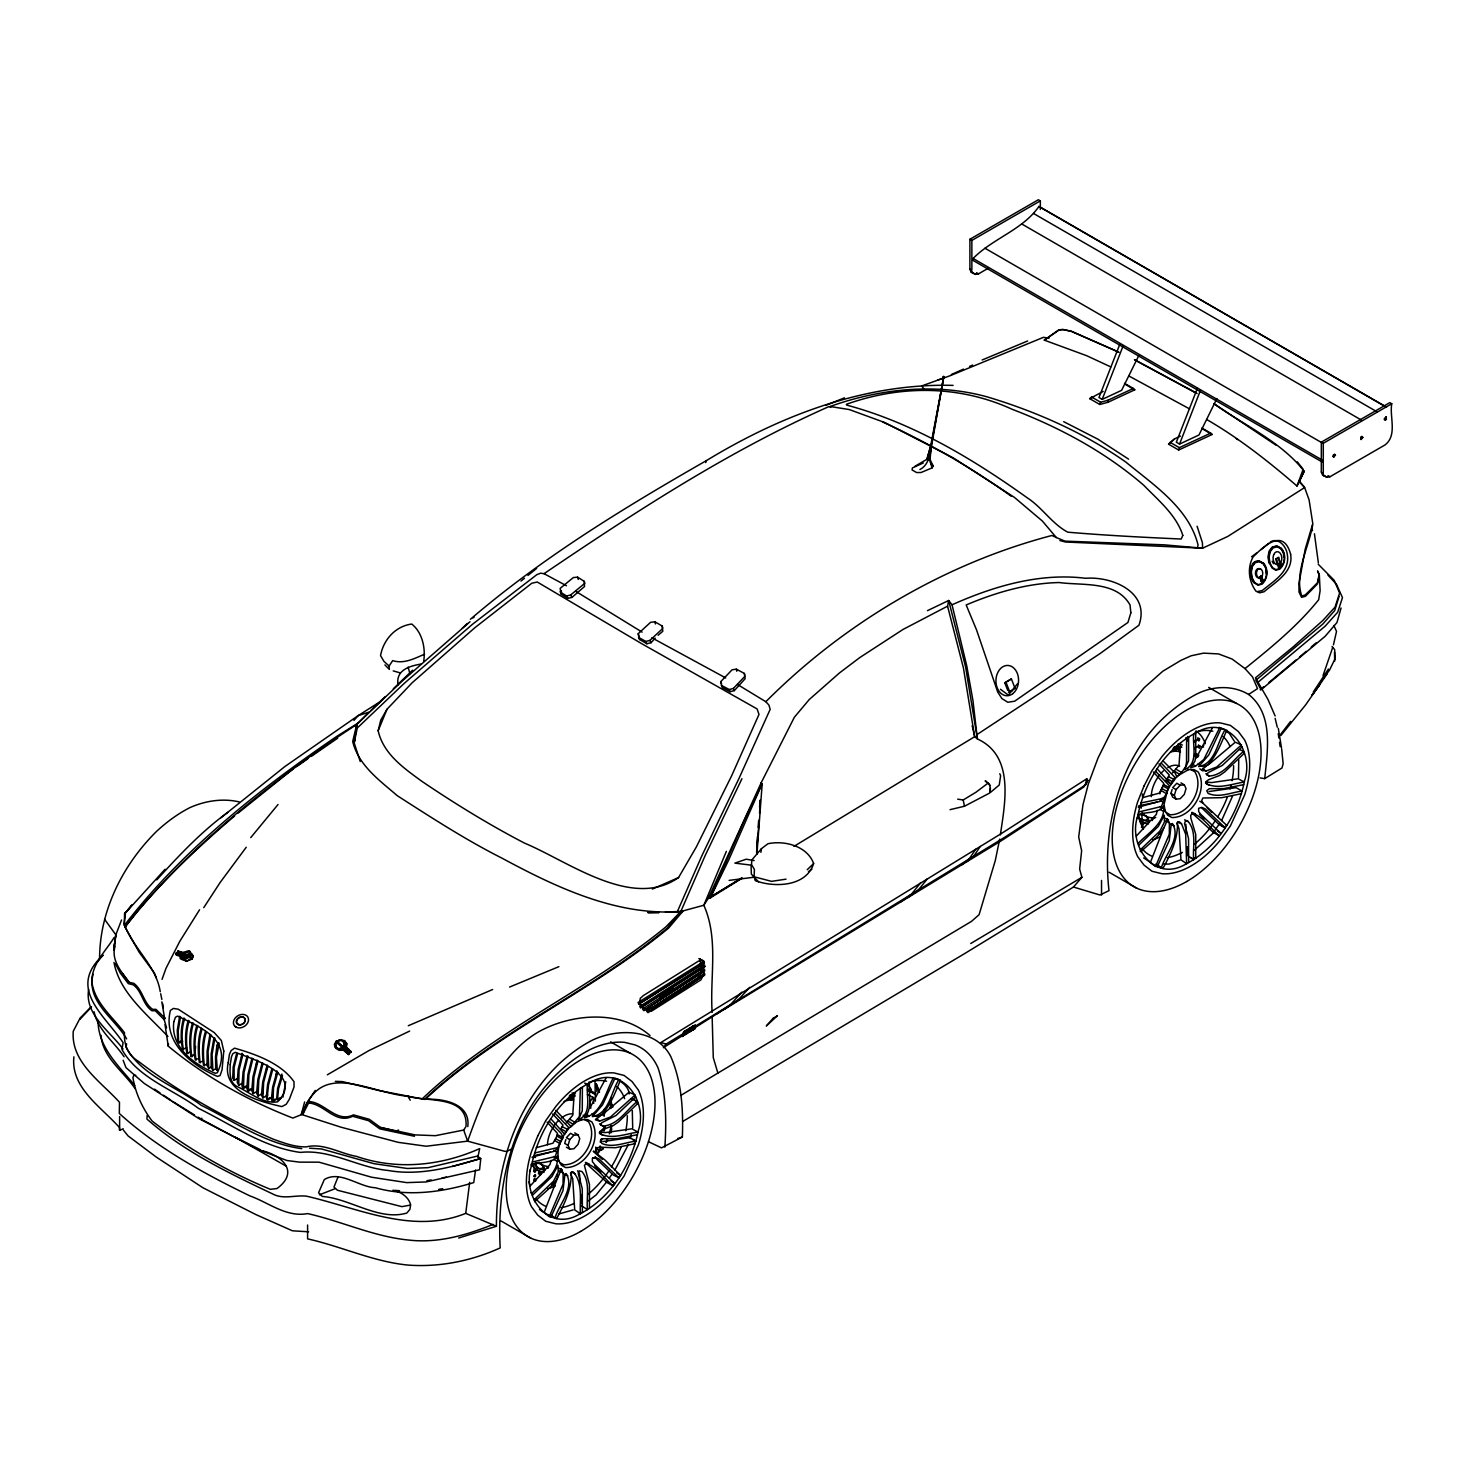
<?xml version="1.0" encoding="UTF-8"?>
<svg xmlns="http://www.w3.org/2000/svg" width="1465" height="1465" viewBox="0 0 1465 1465"><rect width="100%" height="100%" fill="white"/><g stroke="black" fill="none" stroke-linecap="round" stroke-linejoin="round"><path stroke-width="1.5" d="M123.225 1128.764L119.617 1130.339L119.617 1116.495M589.443 1208.478L589.461 1184.544L584.389 1165.334L586.33 1163.485C597.519 1166.909 604.331 1178.886 613.157 1185.881L614.806 1183.555L594.753 1164.675L592.391 1161.635L592.354 1158.357L595.376 1157.423L598.855 1158.852L618.871 1177.787L620.519 1175.461L604.953 1159.987L593.508 1151.234M599.936 1146.198L600.137 1150.519L603.379 1148.523M1142.645 828.696L1141.766 813.954M712.155 1016.673L713.272 1057.638L717.887 1073.076L680.731 1095.472M1193.7 734.13C1192.345 745.465 1198.846 764.144 1184.562 769.583L1188.554 760.866L1188.664 737.023M342.627 1040.864L344.422 1043.703L343.964 1046.523L344.513 1043.19L342.627 1040.864L339.257 1040.26L335.998 1041.67L334.35 1044.417L335.1 1047.219L338.122 1049.032L341.473 1048.629L348.633 1054.544L350.959 1051.614L343.652 1046.175L344.55 1045.699M580.36 1088.239L579.408 1116.678L570.672 1126.915L576.679 1121.86L582.466 1119.498M595.742 1152.863L595.779 1147.095M597.427 1154.951L599.222 1149.732L600.137 1150.519M672.82 989.919L671.721 991.659L672.966 990.926L672.545 989.241M582.392 1087.067L582.264 1110.891L578.29 1119.626C592.556 1114.187 586.073 1095.49 587.41 1084.155L584.627 1083.148M1384.938 406.373L1038.941 206.437C1022.588 230.005 992.794 238.337 973.108 258.481L973.09 260.44L1322.565 462.208M534.615 1152.992L557.579 1147.589L563.109 1137.627L561.351 1133.58L549.283 1121.238M1140.905 802.966L1160.555 798.883L1163.851 797.564L1166.525 793.774L1169.345 785.661L1155.555 771.213M260.587 1149.824L233.082 1136.309L201.767 1119.461L201.785 1118.18M658.133 635.242L662.784 631.287L662.235 626.049L654.873 621.801L650.606 622.295L638.227 633.686L639.582 639.509L646.889 643.739L651.064 642.714L655.203 638.099M671.208 989.461C668.553 989.919 669.761 994.35 671.538 990.358M669.761 991.951L671.757 990.486L670.622 991.549M667.253 993.911L665.256 995.87L665.495 994.515M666.374 995.211L666.941 993.233L667.033 994.772L668.351 993.197M180.909 957.78L180.964 955.455L183.381 952.653L186.073 955.363M561.26 594.241L560.124 588.399L573.346 577.558L577.631 577.173L584.26 581.349L584.517 586.513L571.954 597.409L567.852 598.361L561.26 594.241L561.37 590.761M670.421 988.728L668.241 990.303L668.718 992.94M531.026 1192.73L531.795 1193.371C542.105 1182.841 559.209 1172.934 557.469 1155.94C553.092 1163.704 539.614 1161.69 531.813 1164.602M1138.104 843.364C1148.377 832.816 1165.481 822.909 1163.741 805.915C1159.364 813.679 1145.886 811.665 1138.104 814.577M695.289 1026.837C695.161 1021.38 695.399 1031.616 695.252 1026.654M467.793 1126.567C470.778 1102.944 441.972 1098.164 424.502 1099.354L378.501 1090.436L342.517 1081.61L335.302 1081.353M754.145 876.784L754.402 869.459L751.527 864.533L751.838 859.992L761.415 848.693L767.971 843.73C784.691 840.214 807.288 846.038 813.643 863.544C806.281 886.746 774.655 887.808 755.244 880.648L754.145 876.784L771.579 881.362L786.027 879.146M458.71 1238.017L496.415 1226.26C496.287 1166.946 515.534 1105.672 559.154 1063.901A134.524 77.663 -60 0 1 592.721 1040.004C618.102 1028.119 656.283 1028.522 670.787 1056.54C681.719 1081.646 683.368 1110.159 682.36 1137.005L661.502 1147.864L648.482 1141.711M611.601 1129.826L610.942 1125.376M692.579 1027.24L692.396 1029.529L692.194 1027.606M1141.235 808.167L1141.4 805.018M927.473 610.649L948.661 600.504L952.03 604.789L966.772 665.934L972.943 700.471L977.393 738.946C1014.513 755.903 1005.155 802.307 1000.339 834.904M147.141 1115.469L146.939 1119.059C183.546 1151.398 228.595 1172.989 272.435 1193.828C283.203 1199.817 295.161 1194.817 306.606 1196.191C358.559 1208.131 412.379 1234.849 465.724 1213.368L496.415 1226.26M688.733 1030.096C690.491 1028.137 687.781 1029.584 683.807 1031.69L682.104 1036.524L687.946 1032.202M690.839 1028.54L690.473 1027.569L690.638 1031.268C688.733 1033.851 689.978 1028.082 689.429 1032.001L690.784 1030.463M759.163 819.961L756.581 852.593M759.548 813.35L760.298 800.146M761.049 786.925L761.306 782.511L794.378 717.227L809.229 699.556L839.463 672.948L859.717 657.62L903.081 629.419L947.562 606.18L948.661 600.504L965.618 667.069L977.393 738.946L974.665 736.694L972.174 725.596M99.583 958.147C99.803 910.333 122.95 864.643 156.499 831.424A134.524 77.663 -60 0 1 190.065 807.545C205.393 800.751 222.698 798.114 239.161 801.886M574.243 1092.835L572.723 1115.286L566.186 1122.959M1180.534 742.792L1179.014 765.243L1172.458 772.934M756.709 847.539L757.497 836.332M758.138 827.359L758.614 820.638M759.566 807.178L760.042 800.458M760.994 786.998L761.306 782.511L708.273 898.393L703.823 905.26L680.804 911.505L665.44 911.962M1312.695 524.909C1308.739 547.471 1293.943 573.621 1301.817 596.108L1305.352 594.863L1317.438 582.74L1319.159 574.188L1317.566 570.746M595.376 1101.131L595.01 1081.61M1187.328 740.924L1187.657 736.474M1238.493 777.714L1238.731 759.676M596.511 1154.182L596.933 1148.487M756.911 854.205L762.203 783.647L744.788 819.21L710.342 897.862L708.273 898.393L741.4 878.231L708.273 898.393M281.353 1098.091L278.149 1099.94L277.618 1098.549L278.533 1088.825L282.544 1075.731M999.771 773.74L1000.632 775.754L999.24 785.002L990.56 792.327M88.632 989.479C84.457 1014.513 109.985 1031.342 123.06 1049.013M195.614 1046.45L194.698 1055.093L190.999 1056.357C189.278 1045.589 189.113 1033.228 192.611 1022.79M919.892 469.551C928.132 465.284 929.799 456 930.806 447.631L943.808 376.505L930.403 447.411L926.777 459.351L914.673 466.456M336.639 1041.597L335.741 1041.816L346.82 1049.16L345.429 1047.328M345.172 1048.665L336.694 1041.011M93.082 974.262C85.922 1001.511 115.002 1018.706 126.631 1038.868M113.995 962.395C119.416 992.702 147.489 1014.586 167.926 1036.524M629.126 1093.952C629.053 1088.44 624.035 1083.496 619.53 1080.785M423.66 661.557C425.747 648.482 422.506 632.624 411.757 624.035C395.44 626.178 383.354 639.766 380.552 655.606L383.958 661.393L389.104 666.026L389.342 669.395L384.929 664.927M469.679 1182.347L465.724 1213.368M302.944 1114.059L309.39 1101.534C325.193 1102.834 336.456 1123.161 353.45 1114.865L369.327 1119.315L380.497 1127.446L415.089 1134.899L435.416 1135.686L463.691 1130.046L465.998 1126.475C468.342 1094.941 427.084 1102.12 407.911 1096.296C368.576 1092.762 319.883 1059.177 302.944 1114.059L292.835 1118.07C248.079 1100.673 205.228 1076.848 168.237 1046.138L168.512 1043.867M241.542 1057.693L242.11 1053.28M611.454 1103.584L610.905 1097.834M104.619 919.342L115.735 934.652L113.684 950.364L115.9 934.67L121.54 919.983M367.678 713.437L356.764 724.406L354.182 742.938L360.243 761.507M113.684 950.364L115.9 934.67M256.485 1064.561L257.108 1060.221M760.903 852.337L761.415 848.693M346.564 1043.373L346.07 1046.779L343.213 1049.196L339.312 1049.489L336.199 1047.53L335.32 1044.215L337.097 1041.121M475.557 1169.986L473.744 1182.585C441.862 1192.309 407.966 1196.942 375.37 1187.749C358.815 1186.98 339.825 1169.876 324.296 1179.6L318.564 1192.785L322.337 1196.429C350.062 1198.553 379.179 1221.316 406.867 1213.02L409.889 1209.394L410.658 1204.816C408.625 1196.795 400.751 1191.851 393.059 1190.203M923.298 462.958L912.384 467.939L912.091 469.954L916.632 472.572L921.1 472.499L932.143 467.848L933.132 465.907L929.982 459.424L931.282 447.558L943.808 376.505M999.698 839.134L995.266 860.651L979.096 914.691L971.46 921.393L717.887 1073.076M1142.553 797.674L1159.309 793.133L1163.192 786.064L1163.796 783.409L1153.376 772.018M266.52 1069.377L267.179 1065.037M536.263 1147.718L553.038 1143.176L556.901 1136.089L557.524 1133.434L547.086 1122.062M272.582 1097.157L273.296 1092.78M275.805 1077.398L276.885 1070.823M927.253 458.728L930.074 447.924C931.996 446.532 930.11 451.696 929.524 459.973L932.143 467.848M281.115 1078.496L281.866 1074.028M126.613 1043.812L126.045 1047.2C140.988 1075.255 176.716 1086.792 201.181 1105.269C233.759 1121.219 265.092 1143.854 301.772 1148.652M603.8 1130.724L604.514 1126.786M604.258 1130.797L604.972 1126.841M282.946 1097.175L285.748 1081.756M611.326 1131.401L611.491 1125.981M398.041 684.851C395.532 669.816 409.999 665.897 421.371 664.011M611.198 1125.889L609.275 1133.965M1152.662 819.558L1153.962 818.202M115.167 946.097C110.644 959.886 121.485 971.826 129.03 982.264L133.864 983.363C142.874 990.102 143.533 1003.086 152.708 1009.385L155.949 1009.33L165.16 1018.267L164.208 1019.713L166.552 1027.844M531.081 1165.169L531.081 1164.254M534.322 1178.666L533.919 1179.691M156.425 978.071L154.429 973.016L139.157 952.25L124.983 927.07C183.729 851.916 259.378 791.43 337.316 737.28L356.764 724.406L357.277 728.013L354.182 742.938L356.764 724.406L402.6 680.657L469.99 621.728M1317.713 571.771L1319.342 575.214L1317.529 583.803L1305.462 596.292L1301.561 597.354L1299.015 592.08L1298.924 583.766L1305.242 549.027L1312.786 523.591L1309.087 499.858L1304.491 487.131L1298.759 480.557M477.846 1157.222L479.696 1148.615C440.873 1165.92 396.997 1170.389 356.471 1156.379C339.843 1153.468 323.564 1142.737 306.222 1146.894C294.685 1147.095 283.825 1142.993 273.149 1139.147C225.647 1118.363 179.847 1092.853 138.534 1061.429C127.565 1054.91 123.829 1044.215 124.488 1032.715C112.494 1016.728 94.602 1002.793 91.837 981.733C91.617 964.263 105.462 951.408 114.105 937.545M610.978 1105.068L610.319 1108.254L611.344 1098.311M664.854 1147.113C666.575 1120.963 666.3 1093.384 658.133 1068.113A113.171 65.339 -60 0 0 635.059 1044.93L624.804 1042.384A117.237 67.683 -60 0 0 591.695 1048.793A116.779 67.427 -60 0 0 560.912 1070.237C511.706 1114.902 496.763 1183.903 500.188 1247.905C471.748 1260.852 440.068 1267.298 408.717 1265.137C373.722 1261.951 341.29 1246.33 307.595 1238.877L307.595 1225.033M630.335 1138.506L631.214 1134.551M532.436 1162.02L555.162 1156.544L558.421 1147.754L553.569 1151.527L533.993 1155.592M1138.726 811.976L1161.452 806.519L1164.712 797.711L1159.859 801.502L1140.283 805.549M1333.443 644.875L1336.52 631.433L1333.901 625.482M1086.755 778.776L1085.309 785.094L1004.734 837.247L666.099 1044.069L663.389 1047.695L716.147 1014.293L1001.401 840.69L1083.752 787.053L1087.781 780.332L1086.755 778.776L1001.456 833.475L660.88 1042.549L666.099 1044.069M356.764 724.406L352.699 741.51C358.486 765.426 379.618 780.387 397.198 795.642C431.497 817.671 465.742 839.866 502.184 858.27C556.755 887.68 617.259 916.266 680.804 911.505L705.251 855.377L741.931 778.739M378.153 730.76L380.717 720.249L387.016 709.225L412.178 682.745L474.733 627.807L531.813 583.235L537.27 582.026L641.322 643.465L757.057 708.913L758.998 714.407L731.511 776.065L696.406 846.825L678.57 877.553C632.184 910.314 567.816 861.035 524.562 843.144C489.145 824.722 455.121 803.791 422.048 781.449C403.901 768.209 383.409 754.054 378.153 730.76L387.016 709.225M929.359 454.351L930.861 447.319L930.074 447.924M1260.01 777.897L1264.716 778.629C1267.5 750.904 1273.799 714.188 1248.62 694.447C1231.259 684.118 1209.522 686.096 1192.602 696.315C1125.505 734.606 1100.801 817.415 1108.987 890.665L1099.922 894.987L1073.46 887.039L964.739 953.532L682.598 1121.549M1157.35 810.346L1156.27 814.485L1136.364 836.039M551.06 1160.39L549.998 1164.528L530.092 1186.064M424.502 1099.354C496.946 1031.067 590.889 991.75 667.051 928.316L680.804 911.505L665.824 926.942C588.967 990.102 494.731 1029.785 422.323 1098.75M610.905 1132.921L611.344 1131.108M511.12 1149.183L506.78 1151.545L504.326 1151.197L467.646 1141.143L426.15 1146.234L398.187 1142.334L340.997 1127.189L301.277 1114.407L304.647 1101.936M664.597 993.948L664.909 992.373L663.169 997.171M1341.061 607.975L1336.977 622.515L1325.184 636.268L1260.889 689.923M1178.666 450.03L1179.343 447.667L1210.676 433.127L1212.141 434.482L1178.666 450.03L1168.576 444.188L1174.582 438.877L1180.479 436.13M1197.601 546.848L1198.095 545.127C1188.957 508.007 1153.596 484.97 1125.706 461.969C1083.679 432.596 1036.304 411.592 987.3 396.905C936.025 382.676 879.586 388.701 830.087 406.501L849.279 409.559L884.732 422.524L952.946 457.684L1014.513 497.459L1042.348 521.027L1056.32 537.527L1064.945 541.134L1164.217 544.833L1202.6 548.203L1227.853 536.391L1304.564 487.589L1298.832 481.143M683.661 1033.155L683.807 1031.69M191.128 956.956C192.629 960.582 181.33 950.071 181.404 954.96M565.838 1139.605L564.703 1143.432L568.054 1145.374L569.775 1149.164L573.895 1148.761L578.034 1144.385L579.755 1138.635L578.034 1134.844L574.665 1132.903M568.054 1145.374L569.775 1139.624L573.895 1135.247L578.034 1134.844M1180.955 782.878L1184.324 784.819L1186.027 788.591L1184.324 794.36L1180.186 798.718L1176.047 799.121L1172.696 797.18L1170.975 793.407L1172.11 789.562M1176.047 799.121L1174.344 795.349L1176.047 789.58L1180.186 785.222L1184.324 784.819M1339.065 596.511L1334.725 610.52L1322.822 624.053L1255.89 680.254L1260.083 688.092M1141.51 827.395L1142.279 824.923A7.929 4.578 -59.9 0 0 1141.583 819.832L1139.074 818.935M600.247 1142.169L601.401 1138.763M600.723 1142.187L601.84 1138.891M668.022 990.395L666.227 992.904M666.502 993.05L666.74 991.164M661.301 994.735L659.671 999.533L661.301 994.735L666.245 991.549M664.982 992.446L663.572 997.152L664.048 996.017M665.366 995.797L665.256 995.229M665.275 994.387L664.67 996.31L659.671 999.533M1167.66 789.562L1164.052 804.431L1165.06 810.639M1323.023 675.621L1332.637 647.658M705.709 462.574L706.386 460.614C780.57 415.437 865.266 382.988 953.111 385.387M598.819 1152.314L599.148 1151.325M162.029 979.371L166.021 968.273L179.756 941.372L199.551 909.802M685.657 1034.345L687.415 1029.474M687.067 1033.466L687.671 1031.506L687.763 1032.972M1118.326 351.93L1070.842 331.108L1062.638 329.405L1058.774 329.918L1044.307 340.136L1086.755 355.739L1110.726 366.891M689.392 1030.444L687.653 1033.045L689.667 1030.609M1194.671 747.773L1196.594 746.656L1194.671 748.688M1197.326 388.5L1176.322 442.21L1179.563 444.078L1200.458 390.349M1333.828 457.318L1333.388 454.846L1335.494 455.249L1333.388 457.062L1334.505 454.205M1334.945 454.461L1332.839 456.274M1361.131 439.5L1360.692 437.028L1362.249 436.643L1361.131 439.5L1362.798 437.431L1361.791 436.387M1360.692 439.244L1362.798 437.431M1385.304 420.125L1384.315 419.1L1385.963 417.031L1386.421 419.503L1384.865 419.869L1385.963 417.031M1386.421 417.287L1384.315 419.1M533.938 1170.242L533.956 1168.777M570.965 1097.706L570.965 1096.571M570.965 1098.036C572.247 1100.38 572.614 1096.168 569.537 1098.091M547.947 1168.228L548.588 1167.294M1119.974 343.89L1098.97 397.528L1102.193 399.396L1123.197 345.703M1163.796 828.055L1150.391 862.446L1155.537 866.548L1169.345 834.134L1169.381 822.799L1167.22 818.587C1164.474 833.329 1151.014 841.752 1140.905 851.733L1140.136 851.128M1099.775 404.486L1100.673 402.252L1107.778 400.311L1133.306 388.463L1134.771 389.818L1107.961 402.271L1099.775 404.486L1089.685 398.645L1103.163 391.448M554.997 1113.144L568.621 1127.391L566.094 1131.786L560.93 1128.709L563 1125.065L552.708 1113.986M1157.203 768.887L1170.938 784.196L1166.048 780.351L1169.29 775.022L1158.998 763.924M603.122 1115.14L603.983 1113.015M603.873 1115.341L604.679 1113.327M1138.891 814.43L1137.279 818.129M1206.721 419.521C1238.95 438.09 1269.606 462.317 1297.001 486.032L1303.136 469.313L1297.331 461.86M337.976 1177.128L333.965 1187.035L337.408 1190.239L401.868 1206.647L409.889 1205.182M607.572 1139.001L606.107 1142.608L607.554 1139.184M1232.706 795.715L1221.627 820.492M663.37 997.28L663.846 996.145M191.237 957.652L176.679 952.598L175.708 954.136L183.711 956.608L181.88 954.429L183.638 959.703L186.183 961.37L192.098 959.007L193.142 955.913L191.952 953.88L185.542 954.228C178.822 953.312 173.657 949.064 183.381 952.653M192.098 959.007L193.142 955.913M726.384 851.33L703.823 905.26C718.857 938.79 709.719 976.917 712.155 1012.407M1213.936 403.736C1243.986 425.143 1281.527 441.991 1304.18 471.254L1297.001 486.032M183.418 956.718L184.041 957.725L176.203 954.997L178.181 950.84M676.94 912.567L701.991 855.487L739.056 778.3L770.169 709.353L768.905 705.031L765.829 701.717L737.554 684.521M762.203 783.647L728.783 859.827L710.342 897.862L742.462 878.011M682.855 1035.334L682.067 1036.487L683.88 1031.763L688.843 1028.888L688.971 1030.225M685.767 1034.382L687.25 1029.639M686.462 1033.118L685.565 1034.272M185.542 954.228L177.906 951.17M193.508 1023.321C190.029 1033.759 190.194 1046.12 191.915 1056.888M548.423 1215.895L550.932 1217.03L562.963 1190.642L564.867 1175.022L566.094 1173.52C575.141 1188.133 558.788 1204.486 554.997 1218.093L556.645 1218.514C564.574 1203.9 571.789 1188.902 571.222 1172.201L573.145 1171.817C583.326 1182.896 579.627 1200.146 580.36 1213.716L574.701 1209.907L572.723 1178.702L570.434 1173.172M1157.203 866.987L1169.253 840.599L1171.158 824.996L1172.385 823.476C1181.413 838.108 1165.078 854.443 1161.269 868.049L1156.032 863.947M549.283 1216.591L563.073 1184.159L563.109 1172.842L560.93 1168.63C558.202 1183.372 544.742 1191.777 534.615 1201.758M196.914 1025.317C193.362 1035.993 193.527 1048.629 195.175 1059.671L199.277 1058.334M197.83 1025.848C194.277 1036.524 194.424 1049.16 196.072 1060.184M1226.791 730.083C1220.51 744.714 1215.181 760.5 1201.685 769.766L1205.951 771.03L1216.719 767.037L1241.459 744.916L1235.306 742.187L1208.515 764.73L1202.747 766.726M201.291 1028.247C197.683 1038.85 197.738 1051.412 199.295 1062.4L203.415 1061.063M202.188 1028.778C198.581 1039.381 198.636 1051.925 200.211 1062.912M205.576 1031.323C201.95 1041.89 201.987 1054.415 203.525 1065.385L207.645 1064.066M206.492 1031.836C202.848 1042.421 202.884 1054.947 204.441 1065.916M613.157 1078.185C605.723 1091.81 601.914 1113.382 584.389 1117.813C593.032 1108.437 588.436 1094.538 589.443 1082.983L588.582 1082.58M618.871 1079.687C611.088 1091.572 609.348 1113.766 592.354 1116.641L602.536 1104.885L614.806 1078.625M1221.077 728.581L1208.826 754.86L1198.626 766.598C1215.62 763.723 1217.378 741.546 1225.161 729.643L1219.1 727.336M1298.704 482.919L1304.18 471.254M125.386 914.361L124.104 923.756C132.93 948.313 156.206 965.527 160.253 991.732M301.277 1114.407L307.046 1102.522L315.286 1090.436M628.485 1144.403L614.806 1170.224M1216.902 398.517L1198.974 434.995L1179.563 444.078M1138.69 355.794L1121.622 390.331L1102.193 399.396M209.953 1034.308L207.114 1051.138L207.059 1065.531L208.799 1068.498L212.004 1066.648M210.868 1034.839L208.03 1051.669L208.799 1068.498M1087.781 780.332L1085.309 785.094L1086.572 783.61M251.998 1058.115L247.933 1074.468L246.798 1088.385L248.299 1091.242L253.097 1088.458M252.914 1058.646L248.849 1074.98L248.299 1091.242M589.809 1108.144L606.034 1077.965M1196.081 758.119L1212.324 727.94M281.646 1075.2L277.618 1088.312L276.72 1098.036L278.149 1099.94M606.766 1181.742L596.2 1194.836L588.527 1200.824M1142.004 824.539L1143.78 823.769L1142.004 826.004M1197.674 739.221L1197.985 737.628M989.974 792.345L990.45 788.39M176.679 952.598L175.708 954.136M1168.722 787.767L1177.091 776.194L1188.738 769.473M97.661 961.608L103.136 955.088C66.767 988.161 104.418 1014.989 123.115 1042.64L121.925 1049.416C137.692 1078.02 173.181 1089.337 198.343 1108.291C231.415 1124.442 263.114 1147.37 300.343 1152.406C330.705 1149.109 358.211 1167.642 388.115 1170.462C419.539 1176.047 450.89 1167.44 480.795 1158.485L479.568 1169.784L426.095 1181.944L406.739 1182.621L371.634 1177.237L319.095 1162.185L299.611 1162.148L286.847 1160.5L259.47 1149.97L198.709 1118.509L144.229 1083.422L125.99 1067.637L123.133 1060.257M566.094 1131.786L564.666 1134.221L550.932 1118.912M1171.158 783.738L1174.893 777.366L1161.269 763.119M672.728 988.271L672.636 989.186M1174.582 438.877L1168.576 444.188M203.763 907.641L220.171 882.424L246.23 847.264M587.355 1094.611L592.94 1097.285L591.128 1100.05A4.963 2.857 -60 0 0 590.029 1105.672L590.908 1108.089M975.598 849.279L969.299 858.875L961.479 864.991M389.104 666.026L392.693 660.623C403.882 664.249 414.503 658.481 424.539 654.196M980.25 846.44L973.785 856.128L965.875 862.317M1219.448 823.696L1212.745 833.548L1194.085 850.487M345.227 1048.061L344.568 1049.16M765.829 701.717C843.95 623.376 944.559 563.567 1051.888 535.494L1056.32 537.527M609.348 1177.988L611.931 1174.252M1162.917 760.793L1175.076 772.989L1176.944 776.889L1181.559 772.495L1185.679 766.635L1186.54 762.075L1186.632 738.195L1185.698 737.847M1327.107 673.973L1305.7 704.793L1280.941 735.448M124.983 927.07L135.018 914.233M125.789 926.906L124.342 925.386C182.411 849.901 258.554 789.727 336.785 736.364L357.863 723.197M1319.306 685.126L1311.853 695.436L1320.331 683.935M1328.407 669.047L1313.263 692.048L1329.561 670.054L1335.054 658.811L1334.67 649.636L1332.033 646.486M1279.623 735.668L1290.628 721.384M930.898 448.052L930.696 448.638M603.69 1128.032L601.181 1131.822A7.929 4.578 -60 0 0 600.467 1133.965M1194.726 740.429L1196.392 740.246L1194.726 742.316M1196.227 755.555L1196.777 753.669M1198.132 756.673C1200.751 752.625 1194.451 756.032 1197.601 757.057M734.331 690.619L745.136 678.698L744.385 673.442L736.382 669.175L732.115 669.761L720.725 681.665L722.135 687.451L730.083 691.7L734.331 690.619L733.397 688.44L744.714 676.5M1017.644 683.587L1008.36 695.124L1000.449 689.264M920.478 882.992L911.486 894.163L901.176 901.689M529.506 1171.78L530.074 1169.894M250.735 837.632L278.02 804.523M927.492 878.689L918.354 889.969L907.952 897.569M184.022 955.18L182.978 953.129L181.129 952.47L179.444 954.173L180.195 953.587M1073.46 887.039L1081.884 877.315L1079.632 869.038L1081.646 850.817L1078.679 836.936L1082.983 804.688L1088.349 783.922L1098.054 757.936L1110.928 732.207L1122.721 713.418L1144.348 687.579L1162.825 671.208L1180.955 660.349L1191.192 655.771L1203.534 653.134L1218.532 653.921L1232.083 659.03L1245.012 668.589L1252.538 676.94L1257.519 688.623L1248.62 694.447M156.773 879.861C178.785 855.743 201.438 831.497 227.917 812.269M136.153 912.732C165.93 877.608 199.496 845.726 234.601 815.987M353.944 720.414L358.174 715.616L381.12 701.094M1278.432 567.083L1281.728 565.27L1278.176 557.506L1275.685 559.209L1278.432 567.083L1281.728 565.27M741.839 992.153L730.467 1004.66L716.825 1013.872M749.732 987.318L738.104 1000.009L724.278 1009.33M79.934 1019.329L91.562 1006.895M1262.665 580.726L1261.988 581.44L1263.105 580.616L1261.219 576.056L1263.105 580.616M165.106 869.258L124.543 913.94L124.342 925.386M90.977 1006.986L80.154 1017.992L73.25 1031.287C70.778 1062.381 101.03 1081.756 119.489 1102.284L119.324 1113.473C157.341 1148.011 203.69 1173.502 249.892 1195.898C268.791 1202.637 286.334 1217.58 307.595 1213.588C341.217 1221.132 373.667 1236.625 408.57 1240.049C437.852 1243.455 466.273 1235.251 493.137 1224.392M638.465 637.275L645.809 641.45L649.892 640.406L662.198 628.979M825.839 405.384L844.481 397.821M370.828 710.525L385.295 696.553M393.316 688.788L412.599 670.164M807.233 869.716L813.643 863.544M532.436 1195.257L552.012 1176.468L557.982 1165.298L558.202 1172.055L553.569 1181.138L533.993 1199.89M1138.726 845.232L1158.284 826.425L1164.272 815.273L1164.474 822.03L1159.859 831.094L1140.283 849.865M1244.261 753.266L1224.575 772.037L1219.576 775.498L1208.826 779.618L1206.354 781.303L1206.354 783.647C1217.964 789.781 1232.303 783.702 1244.261 782.072M357.277 728.013L404.084 683.496L472.408 624.346L536.849 574.646L540.567 573.2L544.028 573.676L566.461 585.744M710.342 897.862L711.605 896.653M1008.469 692.267L1015.044 688.367L1011.399 678.918L1004.825 682.818L1007.737 690.381M631.177 1098.658L637.33 1101.424C626.434 1109.811 618.102 1125.157 602.957 1126.072L600.467 1124.845L601.822 1122.684L616.033 1115.469L635.81 1096.809M1242.082 746.784L1222.323 765.426L1208.112 772.659L1206.739 774.82L1209.248 776.047C1224.374 775.131 1232.724 759.786 1243.639 751.399L1239.518 749.549M462.372 628.119L467.39 623.486M348.633 1054.544L347.443 1051.211L342.7 1047.274L338.122 1049.032M1203.571 747.077L1202.142 746.637L1203.992 744.989M1194.689 755.977L1194.689 753.614M559.978 591.823L566.534 595.98L570.618 595.01L583.803 584.132M425.363 1099.189C498.411 1031.214 592.208 991.42 668.681 927.986L683.093 910.974L680.493 912.677M538.406 1173.52L539.102 1171.194M343.048 1048.647L343.744 1045.937L349.293 1049.636M1296.195 659.873L1268.8 682.598M1299.528 657.034L1306.194 651.339M1311.193 647.072L1316.174 642.805M220.904 817.8L284.869 766.543L358.174 715.616L369.217 712.063M343.066 1049.05L345.722 1046.797L346.18 1043.648L344.202 1041.029L340.741 1040.205L337.408 1041.542L335.76 1044.417L336.565 1047.493L339.441 1049.325M345.905 1049.068L344.733 1050.039L346.82 1049.16M342.7 1047.274L341.4 1047.915L348.359 1053.811L350.959 1051.614L344.019 1045.717M237.971 813.167L292.872 769.143M1261.273 549.54L1268.873 543.204M348.359 1053.811L347.443 1051.211M1260.193 689.704L1263.636 686.865M1257.629 682.58L1325.166 626.178L1337.71 612.205L1342.471 597.61L1336.428 584.205L1327.949 575.104M350.959 1051.614L348.963 1049.929M520.972 581.074L524.452 578.272M527.931 575.452L536.63 568.42M1195.733 732.958L1195.751 756.764L1194.891 761.324L1190.679 767.77L1195.532 766.158L1203.791 759.529L1219.448 728.16L1218.441 727.794M470.411 619.274C542.618 557.341 624.072 507.769 706.386 460.614M544.028 573.676C635.004 512.127 728.087 451.293 828.75 406.666L830.747 407.288M182.612 958.861L189.168 955.711M186.165 958.055L190.45 952.928L189.315 951.005L182.795 952.525L180.47 955.253L180.268 958.641L182.649 959.85L186.403 958.971L189.736 956.444L191.128 953.44L189.901 951.353L182.869 953.001M1251.55 556.792L1256.402 553.166M1245.012 668.589C1271.162 647.512 1297.569 626.013 1318.683 599.734L1320.111 590.725L1319.342 575.214M669.56 989.662L668.626 991.439L671.702 989.754L669.725 991.475M670.036 989.9L671.702 989.754M808.497 871.638L811.885 869.203M595.541 1156.856L593.307 1158.082M1004.825 682.818L1011.399 678.918M669.358 989.553L672.618 987.428L673.003 989.131M671.904 991.713L669.578 993.05L670.842 992.446M186.183 961.37L192.043 958.55M693.146 1026.233L690.747 1027.533L690.912 1031.03L694.209 1027.881M694.117 1029.071L695.289 1028.338M695.381 1028.393L691.974 1030.389M296.589 766.561L307.797 758.815M311.532 756.233L337.683 738.159M693.531 1028.576L692.139 1029.382M693.769 1028.76L692.634 1029.181M1275.685 559.209L1278.982 557.396M601.73 1149.842L602.902 1149.036M1259.699 577.063L1261.585 581.623L1259.699 577.063L1261.64 575.946M691.883 1026.819L694.209 1025.628M693.055 1029.785L694.172 1029.053M977.649 734.148L1100.05 653.573L1138.928 625.262C1150.648 592.446 1112.466 576.148 1085.675 578.29C1039.546 572.577 993.746 586.183 952.03 604.789M649.453 1011.436L704.464 975.25L704.427 973.364L646.651 1011.235L647.951 1012.645L704.61 974.994L704.427 973.364M669.871 990.486L668.626 991.439L668.241 990.303M671.757 990.486L668.388 992.629L669.963 991.988M327.336 1074.816L368.924 1050.588L409.632 1031.085M645.332 1009.385L704.445 971.002M661.319 996.969L642.567 1009.092L643.868 1010.649L704.683 970.782L704.464 969.134L672.582 989.717M665.073 994.552L668.827 992.135M642.146 1006.601L704.5 966.662M640.553 1002.921L704.024 963.036M689.264 1028.338L690.528 1027.606M689.337 1028.393L694.154 1026.599L692.194 1028.1M690.876 1029.932L692.176 1029.071M682.159 1036.359L687.177 1033.503M1264.716 778.629L1281.967 767.99L1283.139 763.759L1281.655 748.871M670.421 988.802L671.538 988.106M793.975 846.367L974.665 736.694L963.402 667.857L947.562 606.18M957.689 799.158L963.201 799.982L975.965 792.235L987.923 783.226L985.103 781.028M1081.884 877.315L970.709 943.533M472.975 617.937L474.056 617.296M1197.509 747.15L1198.608 744.861M671.501 988.143L672.673 987.465M668.443 993.71L669.78 993.105M988.381 268.168L978.528 273.845L975.727 274.394L971.203 272.179L969.903 269.066L969.903 239.271L1038.374 199.734L1040.333 200.87L1040.333 209.44M969.903 239.271L971.863 240.406L1040.333 200.87M182.722 1041.139L179.517 1043.007L178.62 1041.395L178.181 1030.902L180.525 1016.838L179.627 1016.307L177.265 1030.371L177.705 1040.864L178.602 1042.476L181.806 1040.626M183.455 1049.746C181.55 1039.784 181.422 1028.265 184.718 1018.578L183.803 1018.065C180.525 1027.752 180.653 1039.253 182.557 1049.233L186.659 1047.896M187.758 1053.738C185.982 1043.226 185.799 1031.159 189.223 1020.958L188.307 1020.427C184.883 1030.628 185.066 1042.714 186.842 1053.225L190.963 1051.888M190.999 1056.357L194.204 1054.507M212.901 1070.329L212.077 1054.452L214.879 1038.209L213.963 1037.678L211.161 1053.921L211.18 1067.362L212.901 1070.329L216.106 1068.479M1321.32 442.155L1389.791 402.637L1391.75 403.754C1389.369 416.939 1397.61 435.142 1385.066 444.921L1329.964 476.748L1327.144 477.279L1322.62 475.063L1321.32 471.95L1321.32 442.155L1323.28 443.291L1391.75 403.754M234.162 1080.383L234.089 1067.472L237.586 1053.829L236.671 1053.317L233.191 1066.959L232.734 1078.148L234.162 1080.383L237.385 1078.533M238.74 1085.254L239.051 1070.036L242.934 1054.415L242.036 1053.884L238.154 1069.505L237.238 1082.397L238.74 1085.254L241.945 1083.404M248.281 1085.748L243.465 1088.513L244.014 1072.435L248.043 1056.302L247.127 1055.789L243.098 1071.904L241.963 1085.675L242.549 1088.001L245.772 1086.151M247.384 1090.711L250.588 1088.861M253.28 1093.549L253.866 1077.489L257.95 1060.971L257.034 1060.44L252.951 1076.976L251.779 1090.711L253.28 1093.549L256.485 1091.7M258.078 1095.985L258.792 1079.998L263.022 1063.48L262.125 1062.967L257.877 1079.467L256.595 1093.146L258.078 1095.985L262.894 1093.201M262.894 1097.871L263.627 1082.488L267.912 1066.282L267.015 1065.751L262.729 1081.957L261.429 1095.033L262.894 1097.871L267.71 1095.088M270.97 1098.091L267.765 1099.94L267.216 1097.651L268.516 1084.961L272.801 1069.212L271.886 1068.681L267.601 1084.448L266.319 1097.12L266.868 1099.409L270.073 1097.56M277.727 1098.622L272.911 1101.405L273.516 1087.836L277.819 1072.325L276.903 1071.812L272.6 1087.323L271.465 1098.585L272.014 1100.874L275.219 1099.025M277.233 1099.428L280.438 1097.56M692.945 1026.049L695.289 1025.042M693.238 1029.84L690.857 1030.994M989.791 792.968L964.464 806.244L950.034 809.669M692.982 1026.965L694.19 1027.13M1089.685 398.645L1093.623 396.832M951.389 374.509L963.494 369.107M652.365 889.072L678.57 877.553M492.625 989.516L408.296 1025.738M969.555 366.397L972.614 365.078M982.154 359.987L1027.643 340.979M1270.393 541.94C1278.505 537.032 1286.252 546.518 1287.259 554.081C1290.628 571.625 1273.543 581.037 1262.207 590.596L1257.684 591.475M509.582 987.062L558.861 966.662M648.501 1009L653.518 1006.986L698.164 978.217L701.094 972.687L700.307 959.172L698.823 958.604M398.59 1130.064L395.733 1131.181L380.497 1127.446M319.48 1194.799L334.826 1188.793M1179.893 860.156L1169.162 864.039L1163.979 864.149M619.567 1079.76L620.482 1080.108C614.22 1094.758 608.891 1110.525 595.413 1119.791L599.661 1121.055L610.447 1117.062L635.169 1094.941L629.016 1092.231L602.225 1114.773L596.456 1116.751M937.856 380.039L943.313 378.098M1261.164 581.733L1262.409 581.349M677.581 1138.58L682.36 1137.005M611.473 1105.983L612.553 1106.057L612.205 1104.299M1044.307 340.136L1059.268 329.845L1063.279 329.68L1071.721 331.42L1119.04 352.259M573.2 1209.889L558.861 1213.991M452.41 1166.433L480.648 1158.522L477.389 1156.105L428.091 1167.678L407.362 1168.484L373.96 1163.686L321.549 1148.963L309.609 1148.212M1138.232 807.178L1156.801 802.106M531.942 1157.203L550.51 1152.131M721.293 685.327L729.259 689.539L733.397 688.44M544.101 1170.187L543.478 1167.495A17.708 10.218 -60 0 0 536.117 1163.027L533.498 1163.759L538.076 1168.191L544.724 1170.572A17.708 10.218 -60 0 0 534.121 1164.126M1241.459 793.682L1221.737 797.693L1202.893 798.004L1201.685 800.586L1203.095 803.333L1226.791 825.436L1225.857 824.795M635.81 1141.125C624.768 1142.499 612.755 1148.267 601.822 1143.451L600.467 1140.777L602.957 1138.745L617.607 1138.58L637.348 1134.697M1243.639 784.654L1223.898 788.555L1209.248 788.719L1206.739 790.752L1208.112 793.407C1219.045 798.242 1231.058 792.455 1242.082 791.082L1236.112 787.676L1209.01 791.54M426.883 1180.717L431.223 1179.929M442.1 1177.952L446.44 1177.146M600.961 1150.245L600.394 1146.253M438.694 1189.397L442.741 1188.701M593.069 1157.973L594.662 1157.716M602.738 1141.583L629.785 1137.719L635.773 1141.107L632.862 1139.459M729.112 880.392L754.127 877.205L758.485 881.784M1174.344 746.729L1177.915 746.308A17.708 10.218 -60 0 0 1179.819 751.032M1013.725 688.532L1015.044 688.367M1011.271 690.839L1012.59 690.693M570.563 1094.904L574.719 1094.978A17.708 10.218 -60 0 0 574.958 1096.388M569.445 1095.417L574.719 1094.978M135.714 1075.292L133.846 1075.365L132.912 1077.544C135.403 1093.165 142.581 1108.474 152.122 1121.055C188.161 1148.963 228.247 1171.963 270.366 1189.324L277.05 1188.518C299.702 1171.744 282.214 1155.665 262.546 1150.794M658.737 912.567L647.878 912.494L658.847 912.164M308.657 1231.809L292.432 1230.801L255.917 1214.595L202.848 1187.712L156.206 1157.02L128.059 1135.906L123.408 1130.119M647.878 912.494L659.049 912.53M1187.657 769.528L1194.03 769.601L1198.169 771.945C1208.57 789.36 1192.162 817.818 1171.89 817.562L1167.66 815.163L1163.686 808.259L1160.225 806.501M581.385 1119.553L587.74 1119.626L591.897 1121.97C602.28 1139.385 585.872 1167.843 565.618 1167.587L561.37 1165.188L557.396 1158.284L553.935 1156.526M186.366 951.371L189.168 951.518L190.23 953.312M395.239 1190.386L399.597 1190.734M1138.854 818.184L1141.565 819.155A8.515 4.926 -60 0 1 1141.565 826.901M1205.787 781.944L1211.555 782.585L1238.273 778.757L1244.243 782.054L1243.254 781.523M599.515 1131.969L605.265 1132.61L631.946 1128.801L637.953 1132.097C625.995 1133.745 611.692 1139.825 600.082 1133.69L600.082 1131.346L602.555 1129.643L613.286 1125.541L618.303 1122.062L637.989 1103.31L636.964 1102.925M193.142 956.48L189.022 953.404M754.164 860.578L746.198 859.204L734.899 863.123L751.087 865.137L751.344 874.056L754.127 877.205M414.467 1136.254L379.801 1128.856L368.557 1120.688L352.662 1116.257C335.54 1124.699 324.443 1103.914 308.401 1102.962M1191.631 812.617L1213.423 832.541L1219.411 835.837C1210.603 828.842 1203.791 816.884 1192.602 813.46L1190.679 815.291L1190.917 818.441L1195.751 834.519L1195.733 858.435L1194.872 857.757M1049.068 338.195L1043.446 337.335L949.778 375.846L921.595 385.973L923.994 388.884M1149.879 861.933L1143.671 857.941M344.66 1040.718L340.613 1039.747L336.73 1041.304L334.807 1044.655L335.741 1048.226L339.111 1050.35L343.323 1050.039L346.418 1047.42L346.949 1043.739L344.44 1040.571M1187.382 846.807L1187.987 855.798L1193.664 859.589C1192.528 847.155 1196.96 832.138 1188.243 821.535L1185.496 820.821L1184.562 823.66L1188.554 838.603L1188.664 862.519M1059.891 540.512L1065.366 541.995L1202.6 548.203L1202.417 542.691L1197.088 526.246M1179.197 750.666A17.708 10.218 -60 0 1 1177.952 748.578L1177.274 745.941L1181.358 747.113M1142.444 819.887L1149.219 822.011A17.708 10.218 -60 0 0 1140.979 815.218M393.206 670.878L400.275 672.911M181.257 953.916L190.578 957.103M184.114 954.667L177.833 951.646M176.386 952.928L190.761 958.22M181.22 955.638L183.07 956.279L182.045 954.228M611.235 1108.034L610.484 1108.474M702.815 960.509L698.604 961.04L643.391 995.559L640.242 998.379L639.656 1003.818L645.937 1009.806L651.705 1011.015L701.003 979.829L703.713 974.115L702.815 960.509L700.307 959.172M615.886 1078.588L618.853 1079.687L614.806 1078.148M971.203 272.179L975.727 274.394M1322.62 475.063L1327.144 477.279M928.316 460.23L926.777 459.351M1240.416 744.476L1241.423 744.898M634.144 1143.249L635.151 1143.689L615.447 1147.736L599.661 1147.187L596.603 1148.029L595.413 1150.611L596.804 1153.376M634.327 1100.105L637.33 1101.424M1177.823 822.14L1181.559 823.843L1185.679 834.281L1186.632 863.691L1180.991 859.863L1179.014 828.659L1176.706 823.129M571.551 1172.183L575.287 1173.886M1164.931 818.184L1168.411 819.796M558.641 1168.209L562.139 1169.839M1165.536 820.986L1169.381 822.799M559.264 1171.029L563.109 1172.842M882.516 421.92C927.711 442.522 971.075 467.17 1011.344 496.305M1191.942 812.324L1195.532 814.046M1184.636 819.796L1188.243 821.535M585.67 1162.349L589.241 1164.089M618.853 1177.787L613.231 1174.985L595.284 1157.735M180.396 957.744L182.96 958.806M1170.462 823.916L1174.143 825.784M564.19 1173.959L567.852 1175.809M1134.441 359.731L1197.106 393.554M1135.119 360.079L1195.843 392.803M1129.277 376.194L1189.672 408.955M1063.7 421.682L1097.908 439.189L1128.599 459.149M1168.63 776.688L1174.143 779.527M562.34 1126.731L567.852 1129.552M557.323 1134.643L563.109 1137.627M1163.631 784.581L1169.381 787.584M553.532 1159.328L557.359 1161.342M1159.804 809.284L1163.65 811.317M1222.213 826.187L1225.125 827.743L1205.127 808.827L1201.666 807.38L1198.626 808.332L1198.681 811.61L1201.025 814.632L1221.077 833.53L1217.36 830.911M1225.125 827.743L1219.1 824.539L1201.556 807.691M612.15 1185.332L613.139 1185.863L607.133 1182.603L585.359 1162.642M651.815 637.769L725.724 677.947M587.795 1089.136L595.779 1093.513M587.392 1089.978L595.376 1094.373M588.729 1090.693L594.479 1093.879M1163.192 786.064L1168.411 788.976M1162.001 788.646L1167.22 791.558M556.901 1136.089L562.139 1139.019M555.711 1138.671L560.93 1141.601M1190.972 769.601L1194.891 771.799C1204.67 788.207 1189.214 815.016 1170.132 814.778L1166.14 812.507M584.7 1119.626L588.6 1121.842C598.398 1138.25 582.942 1165.06 563.842 1164.803L559.85 1162.551M235.48 1137.371L285.986 1166.03M595.706 1147.956L599.625 1150.226M1386.476 407.087L1038.941 206.437M1377.21 411.903L1033.612 213.524M1021.764 223.98L1361.443 420.089M984.938 248.208L1322.657 443.181M973.108 258.481L1322.584 460.266M969.903 269.066L973.163 273.296M976.587 272.728L978.528 273.845M1321.32 471.95L1324.58 476.198M1328.004 475.612L1329.964 476.748M1124.497 383.372L1133.306 388.463M1201.868 428.036L1210.676 433.127M1125.102 384.233L1134.771 389.818M1202.472 428.897L1212.141 434.482M1091.407 396.905L1100.673 402.252M1170.077 442.32L1179.343 447.667M1208.698 687.378L1236.442 703.401M1180.186 785.222L1176.816 783.281L1172.696 787.639L1176.047 789.58M1170.975 793.407L1174.344 795.349M1109.078 872.224L1136.84 888.23M668.333 994.039L667.967 990.358L668.241 991.549M663.608 993.288L662.034 997.921M662.473 994.021L660.898 998.672M686.114 1030.334L684.43 1034.968M684.979 1031.03L683.294 1035.663M610.575 1041.853L630.389 1053.298M573.895 1135.247L570.544 1133.306L566.406 1137.682L569.775 1139.624M566.406 1147.223L569.775 1149.164M237.531 1024.163L238.301 1024.639A4.743 3.699 -31.4 0 0 245.223 1020.574A4.743 3.699 -31.4 0 0 239.546 1017.314A4.743 3.699 -31.4 0 0 237.403 1024.072L238.227 1024.456M501.048 1220.968L530.788 1238.126M610.136 1104.555L612.956 1106.991M569.665 1119.187L575.287 1122.52M1175.956 769.143L1181.559 772.495M1167.22 778.666L1172.385 781.761M554.649 1140.448L560.253 1143.817M1214.522 404.065L1275.96 445.159M1160.939 790.404L1166.525 793.774M575.855 591.402L642.11 632.111M1160.042 800.238L1163.576 802.417M555.839 1110.342L570.819 1126.237C562.267 1135.21 555.656 1148.047 558.769 1160.665M553.752 1150.263L557.286 1152.461M172.54 1101.369L194.46 1114.938M198.123 1117.191L201.767 1119.461M1198.15 763.924L1201.666 766.14M591.878 1113.968L595.376 1116.165M1174.399 771.084L1179.435 774.271M568.109 1121.11L573.145 1124.296M1199.798 801.227L1203.095 803.333M581.678 1205.878L587.392 1209.632C586.256 1197.18 590.688 1182.163 581.971 1171.579L579.224 1170.865L578.29 1173.703L582.264 1188.646L582.392 1212.544M1191.961 763.778L1195.532 766.158M1190.917 857.757L1193.664 859.589M585.67 1113.803L589.241 1116.184M1205.86 773.776L1209.248 776.047M599.588 1123.802L602.957 1126.072M616.747 1172.916L620.482 1175.443M579.408 1213.075L580.323 1213.698M154.539 1089.154L159.941 1092.817M163.549 1095.252L170.746 1100.142M1236.332 438.621L1237.815 439.628M583.107 1115.213L586.33 1117.429M985.707 780.918L989.919 785.094L990.358 791.832M611.07 1180.955L614.769 1183.537M1226.388 731.365L1229.355 733.434L1234.336 741.198M1199.798 768.795L1202.893 770.975M1205.53 782.896L1208.826 785.222M599.24 1132.921L602.555 1135.265M1202.545 768.594L1205.951 771.03M596.255 1118.619L599.661 1121.055M539.431 1209.412L543.24 1212.159M463.691 1130.046L467.646 1141.143C482.186 1100.783 498.613 1056.173 537.069 1032.715C569.885 1013.579 619.97 1009.165 650.02 1035.572M1318.17 564.19L1334.249 580.378L1339.614 593.069L1335.054 607.096L1322.895 620.428L1293.265 646.816L1255.468 677.837L1267.921 699.336L1275.118 715.982M551.481 1215.346L554.979 1218.074M549.265 1216.573L544.083 1212.507L557.524 1178.098L557.433 1174.106M1158.742 866.035L1161.251 868.031M593.325 1151.344L602.408 1159.438M346.839 1048.885L351.124 1052.438M342.59 1046.926L345.667 1050.13M335.741 1041.816L347.095 1051.485M547.745 1214.375L550.895 1217.012M336.144 1041.139L344.696 1048.262M1162.13 867.811L1162.899 868.452C1170.865 853.857 1178.08 838.859 1177.494 822.176L1179.435 821.792L1181.559 823.843M1199.505 814.375L1204.303 818.935M594.827 1165.939L601.218 1172.018M638.85 1003.8L643.135 1007.938M1207.142 807.874L1211.811 812.452M164.208 1019.713L155.253 1010.722L152.03 1010.777C142.599 1004.715 142.398 991.402 133.205 984.81L128.334 983.656L120.331 973.126L115.277 963.512M931.227 463.874L933.132 465.907M134.762 1085.455C119.105 1066.172 97.972 1047.383 98.045 1020.556M135.183 1088.77C123.628 1071.464 102.605 1057.602 101.03 1035.316M610.429 1101.863L611.308 1104.225M122.566 973.474L129.03 982.264M1173.648 749.531L1175.131 747.956M124.086 1056.759C114.105 1041.816 97.899 1030.17 94.071 1011.729M596.31 1083.789L599.533 1092.231M587.886 1084.155L591.402 1089.667M407.911 1096.296L410.218 1100.215M577.54 1170.773L579.572 1174.381L580.177 1183.372M566.534 595.98L567.852 598.361M570.618 595.01L571.954 597.409M1253.71 582.612L1251.147 577.906L1250.249 571.826A11.921 8.442 81.3 0 1 1251.311 566.021M930.806 447.631L931.374 448.675M988.564 783.281L989.754 785.533M1143.414 828.879L1139.862 821.572L1138.726 814.796M335.998 1041.67L339.257 1040.26M649.892 640.406L651.064 642.714M1143.432 828.567L1139.166 818.111M638.227 633.686L639.582 639.509M645.809 641.45L646.889 643.739M720.725 681.665L721.586 683.807M1138.891 805.823L1139.459 807.288M1138.891 806.446L1139.422 807.856M1006.144 682.672L1009.788 692.121M729.259 689.539L730.083 691.7M1278.176 557.506L1280.904 565.38M1276.509 559.099L1279.238 566.973M1314.435 533.773L1318.353 562.853M1141.601 814.723A17.708 10.218 -60 0 1 1147.882 818.99L1148.578 821.627M577.631 577.173L578.254 579.408M408.131 667.143L409.907 673.662M343.744 1045.937L344.22 1047.676M584.26 581.349L584.846 583.546M654.873 621.801L655.423 623.962M599.148 1092.267L596.365 1084.393L596.933 1091.791M1275.136 718.381L1277.279 727.171M610.575 1103.145L611.454 1107.192M662.235 626.049L662.729 628.174M604.258 1109.225L604.972 1112.356M1311.779 527.125L1312.512 530.715M963.201 799.982L964.464 806.244M160.692 993.746L161.846 999.441M736.382 669.175L736.767 671.263M162.597 1003.47L163.329 1007.7M161.828 1001.84L164.648 1018.431M1278.304 728.306L1281.49 747.864M632.294 1110.543L632.697 1127.958M744.385 673.442L744.714 675.493M1268.91 562.963L1267.994 556.883L1269.13 551.078L1272.206 547.104L1276.455 546.042L1280.63 548.166L1283.432 552.891L1283.761 556.938M165.032 1024.676L168.237 1046.138M1278.249 733.672L1278.89 737.994M1279.531 742.316L1280.172 746.656M592.94 1097.285L593.801 1103.383M1107.778 400.311L1107.961 402.271M1266.181 573.895L1265.65 567.852L1262.885 563.128L1258.673 561.003A11.921 8.442 81.3 0 0 1252.136 564.446M603.818 1112.613L604.148 1116.312M1185.863 824.337L1186.467 833.329M580.927 1194.616L581.532 1203.607M119.617 1130.339L119.416 1127.501C101.341 1107.046 70.503 1087.799 73.909 1056.851M668.498 992.684L668.553 993.636M1334.487 652.163L1334.707 661.118M1323.28 443.291L1323.28 473.085M1101.534 880.428L1101.534 895.06M971.863 240.406L971.863 270.183M236.597 1027.295A8.241 6.409 -31.4 0 1 235.187 1026.471M1273.763 563.769A6.556 4.413 88.3 0 1 1272.188 561.26M1258.527 577.961A4.688 3.15 88.3 0 1 1255.578 571.863A4.688 3.15 88.3 0 1 1260.248 569.354M1261.292 575.818A4.688 3.15 88.3 0 1 1260.12 577.448M1142.535 794.012A7.929 4.578 -60 0 1 1142.279 796.044M1151.344 796.594A23.587 13.606 -60 0 1 1159.493 775.095M1160.774 773.575A23.587 13.606 -60 0 1 1163.485 770.81M1167.806 767.605A23.587 13.606 -60 0 1 1179.655 766.213M1155.702 817.543A36.46 21.041 -60 0 1 1142.041 812.526M1170.553 752.003A36.46 21.041 -60 0 1 1180.515 752.058M1147.882 823.458A43.492 25.106 -60 0 1 1141.455 821.627M1177.97 744.128A43.492 25.106 -60 0 1 1182.401 745.044M1175.663 747.388A1.959 1.135 -60 0 1 1175.04 749.787A1.959 1.135 -60 0 1 1173.227 750.263A1.959 1.135 -60 0 1 1173.557 747.956M1174.216 747.26A1.959 1.135 -60 0 1 1175.223 746.985M1147.882 818.99A9.87 5.695 -60 0 1 1141.784 819.411M1148.523 823.824A43.492 25.106 -60 0 1 1142.096 821.993M1152.186 820.565A1.959 1.135 -60 0 1 1153.651 817.543M1177.952 748.578A9.87 5.695 -60 0 1 1181.797 747.26M1195.953 730.889A62.372 36.021 -60 0 1 1205.329 743.689M1160.28 836.826A62.372 36.021 -60 0 1 1152.699 839.793M1159.877 793.865A23.587 13.606 -60 0 1 1163.686 784.581M1223.037 736.529A69.935 40.379 -60 0 1 1230.069 746.546M1233.622 765.719A69.935 40.379 -60 0 1 1232.065 780.735M1231.149 784.947A69.935 40.379 -60 0 1 1230.069 788.957M1227.359 797.106A69.935 40.379 -60 0 1 1217.708 816.866M1215.346 820.565A69.935 40.379 -60 0 1 1194.268 844.334M1182.383 852.355A69.935 40.379 -60 0 1 1167.33 857.684M1151.783 856.128A69.935 40.379 -60 0 1 1142.553 849.151M1195.147 732.244A69.935 40.379 -60 0 1 1212.855 731.2M611.876 1106.203A2.765 1.593 -60.1 0 1 612.297 1106.679M547.507 1144.714A23.587 13.606 -60 0 1 558.678 1120.34M561.498 1117.905A23.587 13.606 -60 0 1 572.705 1113.876M547.196 1166.341A36.46 21.041 -60 0 1 539.065 1162.203M564.062 1101.552A36.46 21.041 -60 0 1 573.548 1099.94M547.416 1168.283A1.959 1.135 -60 0 1 548.514 1166.671M543.478 1167.495A9.87 5.695 -60 0 1 536.117 1163.027M533.352 1158.101A1.959 1.135 -60 0 1 535.476 1157.533M543.369 1172.018A43.492 25.106 -60 0 1 532.253 1165.261M544.009 1172.385A43.492 25.106 -60 0 1 532.894 1165.627M571.863 1093.128A43.492 25.106 -60 0 1 575.452 1093.165M571.423 1097.853A1.959 1.135 -60 0 1 569.482 1099.263A1.959 1.135 -60 0 1 569.244 1097.157A1.959 1.135 -60 0 1 571.167 1095.765M555.327 1185.991A62.372 36.021 -60 0 1 547.764 1188.701M616.765 1086.572A69.935 40.379 -60 0 1 624.621 1098.658M627.331 1115.744A69.935 40.379 -60 0 1 625.793 1130.779M621.087 1147.132A69.935 40.379 -60 0 1 611.418 1166.891M609.074 1170.608A69.935 40.379 -60 0 1 587.996 1194.36M574.335 1203.296A69.935 40.379 -60 0 1 561.058 1207.709M545.493 1206.153A69.935 40.379 -60 0 1 536.282 1199.194M529.909 1185.863A69.935 40.379 -60 0 1 529.085 1181.761M588.857 1082.287A69.935 40.379 -60 0 1 606.583 1081.225M1290.628 554.246C1293.668 572.247 1275.502 581.88 1264.057 591.768L1259.699 592.831L1256.018 591.237C1248.656 581.422 1247.1 567.816 1253.069 556.938C1265.852 544.046 1283.688 528.828 1290.628 554.246M533.901 1176.249C536.117 1179.307 536.172 1171.194 533.901 1176.249M534.011 1171.524C536.208 1174.564 536.263 1166.451 534.011 1171.524M534.176 1180.625C536.391 1183.665 536.373 1175.644 534.176 1180.625M539.157 1173.941C541.372 1176.963 541.391 1168.96 539.157 1173.941M551.829 1184.727C554.045 1187.785 554.081 1179.673 551.829 1184.727M230.225 1064.396C230.005 1071.849 228.906 1081.664 236.433 1086.188C249.325 1091.974 262.693 1104.225 277.599 1101.845C304.281 1074.12 253.738 1059.708 235.297 1052.255L232.789 1053.738L231.525 1056.668L230.225 1064.396M173.841 1021.673C170.306 1047.658 194.424 1064.359 215.355 1073.314L217.351 1072.691C232.88 1040.37 201.84 1027.826 177.576 1016.087L175.47 1017.223L173.841 1021.673M228.229 1062.601C221.288 1092.432 260.752 1101.698 281.848 1106.606L286.188 1104.317L289.338 1099.299L294.026 1087.012L294.007 1081.756C281.17 1063.187 255.386 1054.141 234.565 1048.153L231.14 1050.552L229.437 1054.379L228.229 1062.601M223.779 1051.101L222.057 1069.78L220.061 1075.566L217.461 1076.409C191.494 1065.623 162.487 1042.018 170.398 1010.392L173.474 1008.433L178.217 1009.202L214.22 1032.569L221.343 1040.516L223.779 1051.101M531.447 1166.067C521.32 1195.257 547.727 1232.798 579.169 1214.375C610.813 1198.059 631.507 1164.931 638.319 1130.595C648.427 1101.424 622.039 1063.883 590.578 1082.305C558.934 1098.622 538.241 1131.749 531.447 1166.067M1137.719 816.042C1127.611 845.232 1153.999 882.772 1185.441 864.332C1217.104 848.034 1237.778 814.906 1244.591 780.57C1254.699 751.38 1228.311 713.84 1196.868 732.28C1165.224 748.578 1144.531 781.706 1137.719 816.042M216.967 1045.424L215.52 1056.759L215.74 1068.351L217.314 1070.64L216.435 1057.272L219.164 1043.208L218.248 1042.677L216.967 1045.424M1251.934 566.113L1250.872 572.028L1251.806 578.217L1254.406 583.033L1258.05 585.194L1261.988 584.114C1267.811 578.895 1268.653 569.262 1263.617 563.219L1259.369 561.04L1255.029 562.084L1251.934 566.113M1252.337 566.516L1251.33 572.137L1252.209 578.016L1254.681 582.594L1258.16 584.645L1261.896 583.619C1267.445 578.657 1268.232 569.5 1263.453 563.769L1259.406 561.681L1255.285 562.688L1252.337 566.516M1269.752 551.17L1268.635 557.066L1269.569 563.274L1272.188 568.09L1275.795 570.233L1279.732 569.153C1285.556 563.952 1286.453 554.301 1281.381 548.276L1277.15 546.079L1272.847 547.141L1269.752 551.17M1270.173 551.682L1269.093 557.249L1269.972 563.091L1272.444 567.614L1275.869 569.629L1279.604 568.585C1285.116 563.695 1286.05 554.576 1281.234 548.899L1277.205 546.848L1273.14 547.873L1270.173 551.682M1174.912 749.549C1175.681 752.735 1177.439 745.941 1174.912 749.549M1159.236 833.365C1160.317 837.431 1162.313 828.787 1159.236 833.365M1197.985 739.843C1199.066 743.89 1201.062 735.247 1197.985 739.843M1198.59 747.077C1199.67 751.142 1201.666 742.499 1198.59 747.077M1130.852 612.809L1127.94 622.479L1014.659 701.204L1007.828 702.266L1001.913 698.604L997.738 692.084L976.496 629.785L966.168 604.953C995.577 592.519 1027.057 583.253 1059.158 582.539C1082.763 585.744 1116.403 580.616 1130.046 605.008L1130.852 612.809M537.728 1136.016L531.447 1151.728A82.736 47.777 -60 0 0 531.447 1206.684L537.728 1215.144L545.694 1221.261L555.638 1223.751A82.736 47.777 -60 0 0 614.146 1189.965L624.09 1175.992L638.337 1144.971A82.736 47.777 -60 0 0 638.337 1090.015L632.056 1081.555L624.09 1075.438L614.146 1072.948A82.736 47.777 -60 0 0 555.638 1106.734L545.694 1120.707L537.728 1136.016M1144.019 785.991L1137.719 801.703A82.736 47.777 -60 0 0 1137.719 856.659L1144.019 865.101L1151.966 871.236L1161.928 873.708A82.736 47.777 -60 0 0 1220.437 839.939L1230.38 825.967L1244.627 794.927A82.736 47.777 -60 0 0 1244.627 739.971L1238.346 731.529L1230.38 725.395L1220.437 722.923A82.736 47.777 -60 0 0 1161.928 756.691L1151.966 770.682L1144.019 785.991M1182.804 535.384L1181.211 539.028C1143.378 537.325 1105.526 535.403 1067.784 532.18C1052.145 523.939 1042.146 507.439 1027.185 497.77C972.192 458.435 912.53 422.726 846.807 405.127L846.312 404.322C900.535 384.984 959.337 385.039 1012.278 409.339C1059.726 427.487 1105.178 451.934 1143.744 485.245C1158.247 500.279 1176.322 514.911 1182.804 535.384M125.038 913.098L124.543 913.94L131.978 904.949L125.038 913.098M773.154 1018.267L766.305 1025.994L777.457 1015.739L773.154 1018.267M704.921 966.497L640.59 1007.993L639.802 1006.455L704.5 964.849L704.921 966.497M704.372 962.743L638.813 1004.166L638.117 1002.481L704.152 961.241L704.372 962.743M944.357 376.816L943.222 376.578L944.357 376.816M236.323 1027.276L235.609 1026.873A8.021 6.245 -31.4 0 1 238.74 1015.282A8.021 6.245 -31.4 0 1 248.427 1020.885A8.021 6.245 -31.4 0 1 236.341 1027.295M240.37 1024.731A4.615 3.589 -31.4 0 0 244.875 1018.578A4.615 3.589 -31.4 0 0 237.385 1019.274A4.615 3.589 -31.4 0 0 240.37 1024.731M1012.791 693.659A15.163 11.317 -88 0 0 1013.029 667.399A15.163 11.317 -88 0 0 995.925 680.712A15.163 11.317 -88 0 0 1012.791 693.659M1273.671 554.667A6.556 4.413 88.3 0 0 1277.352 564.757A6.556 4.413 88.3 0 0 1281.326 555.217A6.556 4.413 88.3 0 0 1273.671 554.667M1256.897 570.727A4.688 3.15 88.3 0 0 1259.515 577.943A4.688 3.15 88.3 0 0 1262.354 571.112A4.688 3.15 88.3 0 0 1256.897 570.727M1175.846 750.941A1.959 1.135 -60 0 0 1176.761 747.864A1.959 1.135 -60 0 0 1174.381 749.604A1.959 1.135 -60 0 0 1175.846 750.941M1186.687 881.527A105.26 60.779 -60 0 0 1261.072 752.735A105.26 60.779 -60 0 0 1186.595 710.104A105.26 60.779 -60 0 0 1112.21 838.786A105.26 60.779 -60 0 0 1186.687 881.527M571.771 1099.721A1.959 1.135 -60 0 0 572.705 1096.644A1.959 1.135 -60 0 0 570.325 1098.365A1.959 1.135 -60 0 0 571.771 1099.721M580.543 1231.479A105.26 60.779 -60 0 0 655.02 1102.742A105.26 60.779 -60 0 0 580.634 1059.946A105.26 60.779 -60 0 0 506.157 1188.591A105.26 60.779 -60 0 0 580.543 1231.479"/></g></svg>
